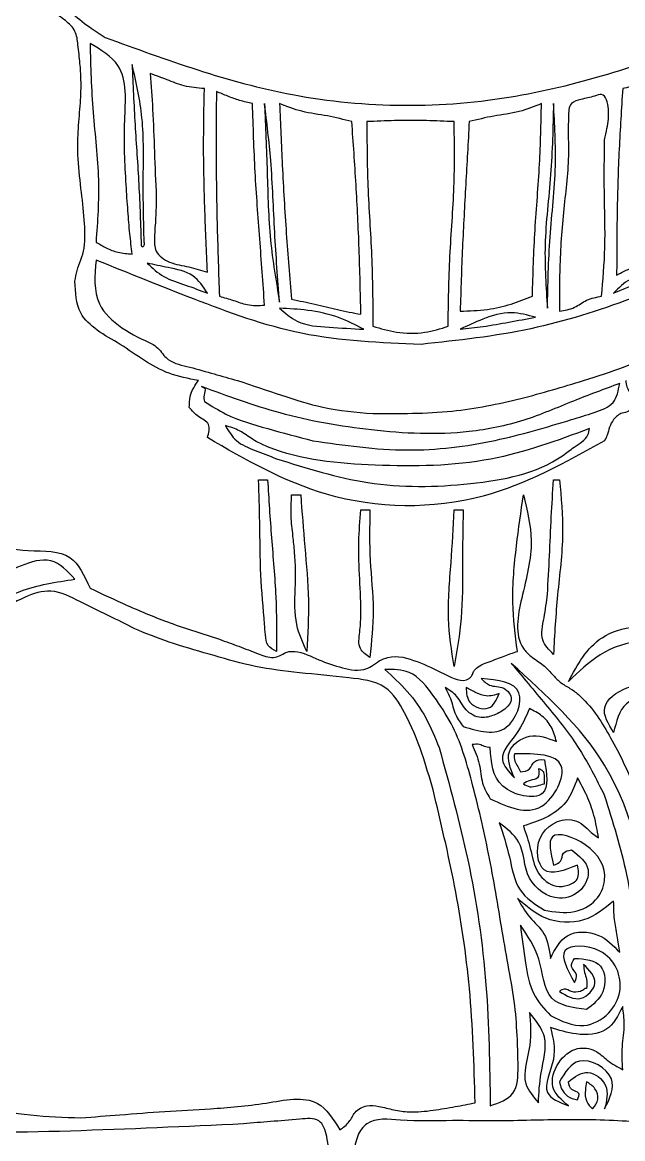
# Model space of a CAD drawing. Extents: x 2 to 213, y 30 to 257.
# Drawn here: x 78.1 to 124.4, y 81.1 to 167.2 of the extents above; entities that cross this region are included whole.
import ezdxf

# ---------------------------------------------------------------- set-up
doc = ezdxf.new("R2010")
doc.units = 0
doc.layers.add('logo_fulldesign_outline', color=7, linetype='CONTINUOUS')

msp = doc.modelspace()

# ---------------------------------------------------------------- linework, layer by layer
at = {"layer": 'logo_fulldesign_outline', "color": 7}
for p, q in [((96.336062, 131.907527), (97.033151, 131.907527)), ((119.099718, 131.907527), (119.564326, 131.907527)), ((98.891302, 130.746183), (99.588038, 130.746183)), ((104.233768, 129.584838), (104.930504, 129.584838)), ((111.434386, 129.584838), (112.131475, 129.584838))]:
    msp.add_line(p, q, dxfattribs=at)
for points, knots in [([(82.166989, 147.238332), (82.20671, 147.517336), (82.287826, 148.08711), (82.663536, 148.895419), (82.994654, 150.1942), (82.905586, 152.066998), (82.623596, 154.449791), (82.352465, 156.800174), (82.408909, 159.010212), (82.595339, 160.938923), (82.663623, 162.613658), (82.55784, 164.116173), (82.413696, 165.342862), (82.277552, 166.58621), (81.404831, 167.4188), (80.491947, 167.99718), (79.076176, 169.622826), (80.622401, 173.164789), (83.152694, 176.42028), (85.959604, 177.269137), (87.276975, 177.667532)], [0, 0, 0, 0, 0.840724, 1.7169, 2.654556, 4.835136, 7.268533, 9.878923, 11.913765, 13.886838, 15.692535, 16.937355, 18.387724, 19.445909, 20.54967, 21.817255, 22.747648, 26.723673, 31.251517, 35.256017, 35.256017, 35.256017, 35.256017]), ([(87.276975, 177.667532), (87.165243, 177.239734), (86.942626, 176.387383), (85.618232, 176.0618), (84.083658, 175.504391), (82.545202, 173.803296), (81.226154, 171.731212), (80.571698, 169.297021), (81.9575, 167.873456), (83.148335, 166.924777), (84.081789, 166.318365), (84.489678, 166.053382)], [0, 0, 0, 0, 1.228663, 2.448006, 3.713498, 6.189713, 8.97533, 11.395525, 12.713188, 14.58678, 16.04087, 16.04087, 16.04087, 16.04087]), ([(86.580239, 149.328893), (86.518606, 149.84666), (86.386658, 150.955122), (86.243223, 152.734671), (86.043237, 155.666636), (85.886074, 159.248798), (86.317007, 163.821985), (84.166775, 165.093119), (83.328334, 165.588774)], [0, 0, 0, 0, 1.563686, 3.347615, 5.363506, 10.324059, 14.613669, 17.355406, 17.355406, 17.355406, 17.355406]), ([(83.328334, 165.588774), (83.375253, 163.808425), (83.467943, 160.291247), (84.145943, 155.196831), (83.907358, 151.858866), (83.792942, 150.25811)], [0, 0, 0, 0, 5.342199, 10.553812, 15.356069, 15.356069, 15.356069, 15.356069]), ([(84.489678, 166.053382), (89.243174, 164.31425), (99.411656, 160.593969), (115.86789, 160.520199), (126.246376, 164.113368), (131.178406, 165.820901)], [0, 0, 0, 0, 15.123438, 32.351438, 47.952225, 47.952225, 47.952225, 47.952225]), ([(87.509456, 150.25811), (87.468733, 151.85777), (87.387485, 155.049323), (87.549811, 159.666727), (86.888858, 162.595114), (86.580239, 163.962468)], [0, 0, 0, 0, 4.805041, 9.586754, 13.775196, 13.775196, 13.775196, 13.775196]), ([(86.580239, 163.962468), (86.645105, 162.409855), (86.773936, 159.326227), (87.127934, 154.687061), (87.226941, 151.590511), (87.276975, 150.025629)], [0, 0, 0, 0, 4.661644, 9.258442, 13.954921, 13.954921, 13.954921, 13.954921]), ([(92.154834, 162.104388), (91.624376, 162.144961), (90.627022, 162.221246), (89.276274, 162.792493), (88.407077, 163.10837), (87.974064, 163.265732)], [0, 0, 0, 0, 1.584152, 2.978482, 4.362677, 4.362677, 4.362677, 4.362677]), ([(87.974064, 163.265732), (88.042602, 162.346231), (88.192388, 160.336727), (88.299735, 157.159482), (88.391402, 154.904819), (88.438672, 153.742143)], [0, 0, 0, 0, 2.765885, 6.04465, 9.535659, 9.535659, 9.535659, 9.535659]), ([(127.69402, 163.265732), (127.399027, 163.059915), (126.778249, 162.626797), (125.62968, 162.359446), (124.844148, 162.190684), (124.442467, 162.104388)], [0, 0, 0, 0, 1.06967, 2.250996, 3.487191, 3.487191, 3.487191, 3.487191]), ([(92.387314, 147.935068), (92.318614, 149.518045), (92.178606, 152.744078), (92.062915, 157.468779), (92.125178, 160.608829), (92.154834, 162.104388)], [0, 0, 0, 0, 4.753512, 9.687439, 14.174525, 14.174525, 14.174525, 14.174525]), ([(124.442467, 162.104388), (124.343775, 160.543531), (124.144038, 157.384594), (123.992956, 152.581983), (123.982696, 149.341843), (123.977506, 147.70294)], [0, 0, 0, 0, 4.691725, 9.495341, 14.411951, 14.411951, 14.411951, 14.411951]), ([(93.08405, 161.87226), (93.072392, 160.210778), (93.047864, 156.715118), (93.123292, 151.448844), (93.252881, 147.846396), (93.316531, 146.076988)], [0, 0, 0, 0, 4.984495, 10.487082, 15.798655, 15.798655, 15.798655, 15.798655]), ([(95.871347, 160.943043), (95.537815, 161.016796), (94.888188, 161.160445), (93.967419, 161.505481), (93.376479, 161.750842), (93.08405, 161.87226)], [0, 0, 0, 0, 1.023476, 1.993442, 2.943644, 2.943644, 2.943644, 2.943644]), ([(123.048642, 158.155393), (123.109577, 158.450035), (123.272766, 159.23911), (123.460832, 160.294654), (123.108148, 161.84115), (122.071209, 161.432074), (121.348311, 161.315524), (120.274849, 161.012279), (120.252443, 159.72344), (120.228927, 158.620157), (120.313405, 156.325741), (119.879332, 153.025071), (119.554132, 148.842019), (119.561434, 146.105365), (119.564609, 144.915643)], [0, 0, 0, 0, 0.888377, 2.379149, 3.624454, 4.173412, 5.270042, 6.059378, 7.117239, 8.572321, 9.57119, 13.930669, 18.570519, 22.138957, 22.138957, 22.138957, 22.138957]), ([(96.800564, 145.380251), (96.678959, 147.089319), (96.435378, 150.512681), (96.034379, 155.695569), (95.926174, 159.178357), (95.871347, 160.943043)], [0, 0, 0, 0, 5.140339, 10.296396, 15.592255, 15.592255, 15.592255, 15.592255]), ([(97.962261, 145.612379), (97.822697, 147.406354), (97.539299, 151.049193), (97.376608, 156.176824), (96.977284, 159.480851), (96.800564, 160.943043)], [0, 0, 0, 0, 5.398122, 10.961411, 15.377981, 15.377981, 15.377981, 15.377981]), ([(96.800564, 160.943043), (96.873295, 159.178242), (97.017954, 155.668112), (97.126633, 150.528421), (97.691062, 147.20786), (97.962261, 145.612379)], [0, 0, 0, 0, 5.300854, 10.543217, 15.391741, 15.391741, 15.391741, 15.391741]), ([(103.536856, 159.549218), (102.91175, 159.7093), (101.642258, 160.034401), (99.722865, 160.253696), (98.531666, 160.720098), (97.962261, 160.943043)], [0, 0, 0, 0, 1.935367, 3.930425, 5.757385, 5.757385, 5.757385, 5.757385]), ([(97.962261, 160.943043), (98.026876, 159.356233), (98.163074, 156.011505), (98.450721, 150.976117), (98.746146, 147.533807), (98.891125, 145.844507)], [0, 0, 0, 0, 4.764389, 10.042531, 15.128849, 15.128849, 15.128849, 15.128849]), ([(118.170431, 160.943043), (117.607765, 160.711923), (116.425119, 160.22614), (114.500418, 160.024541), (113.224749, 159.706116), (112.596189, 159.549218)], [0, 0, 0, 0, 1.815803, 3.816564, 5.759977, 5.759977, 5.759977, 5.759977]), ([(117.474047, 146.076988), (117.525064, 147.784524), (117.626787, 151.189217), (118.07635, 156.13335), (118.139995, 159.387077), (118.170431, 160.943043)], [0, 0, 0, 0, 5.123957, 10.216768, 14.884233, 14.884233, 14.884233, 14.884233]), ([(119.099647, 160.943043), (119.060334, 159.115349), (118.981699, 155.459594), (118.289259, 150.210708), (118.524818, 146.765148), (118.635392, 145.147771)], [0, 0, 0, 0, 5.483247, 10.967593, 15.819541, 15.819541, 15.819541, 15.819541]), ([(118.635392, 145.147771), (118.673221, 146.979155), (118.748948, 150.645244), (119.396211, 155.895312), (119.194021, 159.336745), (119.099647, 160.943043)], [0, 0, 0, 0, 5.494243, 10.998445, 15.816289, 15.816289, 15.816289, 15.816289]), ([(104.233945, 144.683163), (104.197239, 146.368084), (104.124568, 149.703898), (103.8782, 154.659904), (103.650028, 157.928172), (103.536856, 159.549218)], [0, 0, 0, 0, 5.055771, 10.009432, 14.884376, 14.884376, 14.884376, 14.884376]), ([(111.434492, 159.549218), (110.720231, 159.58162), (109.190183, 159.651029), (106.942509, 159.651029), (105.412461, 159.58162), (104.6982, 159.549218)], [0, 0, 0, 0, 2.144853, 4.594581, 6.739434, 6.739434, 6.739434, 6.739434]), ([(104.6982, 159.549218), (104.705417, 157.893833), (104.720457, 154.444122), (105.125837, 149.187806), (105.150427, 145.57374), (105.162809, 143.753946)], [0, 0, 0, 0, 4.964792, 10.346293, 15.804342, 15.804342, 15.804342, 15.804342]), ([(110.969884, 143.753946), (110.994833, 145.560603), (111.044454, 149.153731), (111.501361, 154.408378), (111.456303, 157.872371), (111.434492, 159.549218)], [0, 0, 0, 0, 5.419275, 10.777999, 15.805994, 15.805994, 15.805994, 15.805994]), ([(112.596189, 159.549218), (112.508021, 157.934538), (112.331475, 154.701334), (112.054145, 149.825374), (111.95104, 146.560401), (111.8991, 144.915643)], [0, 0, 0, 0, 4.851308, 9.714169, 14.650695, 14.650695, 14.650695, 14.650695]), ([(122.816161, 146.076988), (122.923625, 147.321076), (123.155501, 150.005478), (122.993116, 154.037474), (123.030615, 156.818473), (123.048642, 158.155393)], [0, 0, 0, 0, 3.742608, 8.075524, 12.086916, 12.086916, 12.086916, 12.086916]), ([(88.438672, 153.742143), (88.430626, 153.198828), (88.415073, 152.14877), (88.286944, 150.785582), (88.29374, 149.395626), (89.523852, 148.560864), (90.948577, 148.382501), (91.915233, 148.081881), (92.387314, 147.935068)], [0, 0, 0, 0, 1.622348, 3.135488, 4.19341, 5.526554, 7.073127, 8.549362, 8.549362, 8.549362, 8.549362]), ([(83.792942, 150.25811), (84.050573, 150.099212), (84.582429, 149.771182), (85.522296, 149.41707), (86.212378, 149.359553), (86.580239, 149.328893)], [0, 0, 0, 0, 0.907505, 1.873462, 2.976241, 2.976241, 2.976241, 2.976241]), ([(87.276975, 150.025629), (87.296579, 149.959456), (87.333625, 149.83441), (87.559987, 149.997225), (87.529836, 150.15289), (87.509456, 150.25811)], [0, 0, 0, 0, 0.161885, 0.305913, 0.606327, 0.606327, 0.606327, 0.606327]), ([(123.977506, 147.70294), (124.363359, 147.917667), (125.192427, 148.379043), (126.682103, 148.476467), (127.366321, 149.209799), (127.69402, 149.561021)], [0, 0, 0, 0, 1.318424, 2.83285, 4.224854, 4.224854, 4.224854, 4.224854]), ([(83.792942, 148.864285), (83.689374, 147.669037), (83.508336, 145.579723), (85.802677, 143.46936), (87.384474, 142.739582), (88.206192, 142.360474)], [0, 0, 0, 0, 3.384326, 5.915863, 8.652701, 8.652701, 8.652701, 8.652701]), ([(108.879322, 142.360474), (105.775986, 142.482975), (99.735154, 142.721432), (91.490345, 145.75668), (86.289757, 147.856268), (83.792942, 148.864285)], [0, 0, 0, 0, 9.257155, 18.019613, 26.111357, 26.111357, 26.111357, 26.111357]), ([(87.741584, 148.631804), (88.149213, 148.250253), (88.998657, 147.455153), (90.713903, 146.959459), (91.827793, 146.526564), (92.387314, 146.309115)], [0, 0, 0, 0, 1.651876, 3.442287, 5.249334, 5.249334, 5.249334, 5.249334]), ([(92.387314, 146.309115), (92.056346, 146.8177), (91.34371, 147.912777), (89.447257, 148.251069), (88.270186, 148.513811), (87.741584, 148.631804)], [0, 0, 0, 0, 1.749218, 3.766385, 5.410693, 5.410693, 5.410693, 5.410693]), ([(132.33975, 148.864285), (129.941666, 147.83793), (125.06803, 145.752067), (117.254163, 143.260839), (111.724492, 142.666353), (108.879322, 142.360474)], [0, 0, 0, 0, 7.827801, 15.908466, 24.472763, 24.472763, 24.472763, 24.472763]), ([(121.422689, 139.572824), (122.498283, 139.914352), (124.421582, 140.525048), (127.148185, 141.690357), (129.413265, 142.938975), (131.454877, 144.256387), (132.572208, 146.426058), (132.423225, 147.988729), (132.33975, 148.864285)], [0, 0, 0, 0, 3.384986, 6.052788, 8.868287, 11.176075, 13.209134, 15.799759, 15.799759, 15.799759, 15.799759]), ([(123.745378, 146.309115), (124.318805, 146.557989), (125.482761, 147.063159), (127.279154, 147.502626), (127.900874, 148.464827), (128.158981, 148.864285)], [0, 0, 0, 0, 1.893451, 3.843371, 5.227501, 5.227501, 5.227501, 5.227501]), ([(128.158981, 148.864285), (127.696969, 148.533367), (126.739041, 147.847248), (124.965211, 147.556556), (124.138818, 146.71146), (123.745378, 146.309115)], [0, 0, 0, 0, 1.690408, 3.504868, 5.153729, 5.153729, 5.153729, 5.153729]), ([(91.690578, 139.572824), (90.924126, 139.717049), (89.452125, 139.994039), (87.47165, 141.095302), (85.723157, 142.379427), (83.914623, 143.328754), (82.255257, 144.864323), (82.199298, 146.369375), (82.166989, 147.238332)], [0, 0, 0, 0, 2.324223, 4.463761, 6.722828, 8.816398, 10.6398, 13.130719, 13.130719, 13.130719, 13.130719]), ([(93.316531, 146.076988), (93.675675, 145.977033), (94.39204, 145.777659), (95.515762, 145.328621), (96.346176, 145.361992), (96.800564, 145.380251)], [0, 0, 0, 0, 1.120346, 2.234691, 3.581262, 3.581262, 3.581262, 3.581262]), ([(98.891125, 145.844507), (99.48701, 145.721924), (100.669832, 145.4786), (102.433554, 145.013944), (103.6285, 144.794399), (104.233945, 144.683163)], [0, 0, 0, 0, 1.824854, 3.622306, 5.468373, 5.468373, 5.468373, 5.468373]), ([(111.8991, 144.915643), (112.601131, 144.941323), (113.930199, 144.98994), (115.805457, 145.41781), (116.931214, 145.862541), (117.474047, 146.076987)], [0, 0, 0, 0, 2.10388, 3.983018, 5.732917, 5.732917, 5.732917, 5.732917]), ([(119.564609, 144.915643), (119.96624, 144.984572), (120.727372, 145.115198), (121.660479, 145.866178), (122.417567, 146.00428), (122.816161, 146.076988)], [0, 0, 0, 0, 1.203277, 2.280329, 3.477856, 3.477856, 3.477856, 3.477856]), ([(97.962261, 145.147771), (98.389403, 144.771004), (99.458625, 143.827879), (101.863774, 143.674383), (103.578749, 143.573839), (104.466072, 143.521818)], [0, 0, 0, 0, 1.672283, 4.186065, 6.881091, 6.881091, 6.881091, 6.881091]), ([(104.466072, 143.521818), (103.828173, 143.850728), (102.462918, 144.554672), (100.228724, 145.034946), (98.688218, 145.111632), (97.962261, 145.147771)], [0, 0, 0, 0, 2.146117, 4.593196, 6.774121, 6.774121, 6.774121, 6.774121]), ([(117.706175, 144.451035), (117.09433, 144.617374), (115.738411, 144.986002), (113.72284, 144.395001), (112.470528, 143.79541), (111.8991, 143.521818)], [0, 0, 0, 0, 1.871869, 4.148278, 6.05874, 6.05874, 6.05874, 6.05874]), ([(111.8991, 143.521818), (112.489493, 143.588456), (113.750324, 143.730767), (115.680859, 144.079485), (117.025211, 144.32611), (117.706175, 144.451035)], [0, 0, 0, 0, 1.78196, 3.805521, 5.882693, 5.882693, 5.882693, 5.882693]), ([(105.162809, 143.753946), (105.761333, 143.579378), (107.062639, 143.199835), (109.078935, 143.178833), (110.375107, 143.57305), (110.969884, 143.753946)], [0, 0, 0, 0, 1.867013, 4.059237, 5.918225, 5.918225, 5.918225, 5.918225]), ([(88.206192, 142.360474), (88.365075, 142.23901), (88.684327, 141.994948), (88.986142, 141.529446), (89.683146, 140.883242), (91.11115, 140.610864), (92.871164, 140.07346), (94.105042, 139.737528), (94.710003, 139.572824)], [0, 0, 0, 0, 0.595336, 1.196241, 1.647854, 3.408934, 5.359617, 7.235994, 7.235994, 7.235994, 7.235994]), ([(90.993489, 137.482263), (90.994736, 137.773515), (90.997012, 138.30525), (91.304641, 139.006013), (91.564476, 139.387622), (91.690578, 139.572824)], [0, 0, 0, 0, 0.864274, 1.577893, 2.250794, 2.250794, 2.250794, 2.250794]), ([(124.210339, 139.340696), (123.018655, 138.899026), (120.540268, 137.980469), (116.793927, 136.35067), (111.536333, 135.273309), (105.152734, 135.595225), (98.187272, 136.797767), (93.930723, 138.367874), (91.922706, 139.108568)], [0, 0, 0, 0, 3.813379, 7.930813, 12.229264, 19.774845, 26.950722, 33.359026, 33.359026, 33.359026, 33.359026]), ([(91.922706, 139.108568), (92.034822, 139.066264), (92.330744, 138.954604), (92.062525, 138.428298), (92.124418, 138.105736), (92.154834, 137.947224)], [0, 0, 0, 0, 0.312717, 0.825397, 1.320773, 1.320773, 1.320773, 1.320773]), ([(94.710003, 139.572824), (95.845303, 139.193934), (98.026422, 138.466018), (101.46164, 137.336578), (103.864096, 137.129791), (105.162809, 137.018007)], [0, 0, 0, 0, 3.593932, 6.904607, 10.800087, 10.800087, 10.800087, 10.800087]), ([(105.162809, 137.018007), (107.205784, 137.013808), (111.052349, 137.005902), (116.492593, 138.071943), (119.818251, 139.084381), (121.422689, 139.572824)], [0, 0, 0, 0, 6.11498, 11.513433, 16.545609, 16.545609, 16.545609, 16.545609]), ([(120.493472, 136.553399), (121.065699, 136.727002), (122.15335, 137.056975), (123.904829, 137.677014), (124.110917, 138.799285), (124.210339, 139.340696)], [0, 0, 0, 0, 1.835757, 3.489283, 5.030507, 5.030507, 5.030507, 5.030507]), ([(124.674595, 139.572824), (124.690457, 139.401358), (124.725756, 139.0198), (125.145684, 138.487977), (125.205942, 137.805682), (124.969322, 137.11919), (124.26946, 137.080056), (123.73827, 136.624082), (123.407745, 135.98612), (123.292534, 135.399409), (123.121718, 135.068611), (123.048642, 134.927093)], [0, 0, 0, 0, 0.507837, 1.130074, 1.942211, 2.521638, 3.014353, 3.844958, 4.508302, 5.144808, 5.620699, 5.620699, 5.620699, 5.620699]), ([(92.154834, 137.947224), (92.699462, 137.607545), (94.213601, 136.663193), (97.101629, 135.821562), (99.35918, 135.230334), (100.517078, 134.927093)], [0, 0, 0, 0, 1.91956, 5.336637, 8.934701, 8.934701, 8.934701, 8.934701]), ([(92.387314, 135.159574), (92.49698, 135.536839), (92.711507, 136.274836), (91.625924, 136.747844), (91.205055, 137.23658), (90.993489, 137.482263)], [0, 0, 0, 0, 1.025041, 2.005158, 2.995874, 2.995874, 2.995874, 2.995874]), ([(100.517078, 134.927093), (102.944128, 134.574682), (107.629135, 133.894412), (114.410017, 134.724754), (118.540346, 135.966302), (120.493473, 136.553399)], [0, 0, 0, 0, 7.32968, 14.148705, 20.265921, 20.265921, 20.265921, 20.265921]), ([(121.887297, 135.85631), (119.37315, 134.934565), (114.039282, 132.979044), (105.526778, 132.887954), (99.198747, 133.439512), (95.880807, 134.97403), (94.921388, 135.751342), (94.158417, 135.977138), (93.781139, 136.08879)], [0, 0, 0, 0, 7.972167, 16.913286, 25.340456, 26.627413, 27.822256, 28.991026, 28.991026, 28.991026, 28.991026]), ([(93.781139, 136.08879), (94.027479, 135.665543), (94.554901, 134.759355), (96.133022, 134.160319), (97.181876, 133.748663), (97.729781, 133.533621)], [0, 0, 0, 0, 1.428699, 3.058897, 4.841901, 4.841901, 4.841901, 4.841901]), ([(97.729781, 133.533621), (100.064477, 132.797795), (104.938452, 131.261665), (112.463507, 131.362821), (118.199623, 132.44366), (120.739512, 134.496509), (121.723958, 135.041533), (121.853256, 135.686501), (121.887297, 135.85631)], [0, 0, 0, 0, 7.282231, 15.202588, 22.621912, 23.732118, 25.151881, 25.659265, 25.659265, 25.659265, 25.659265]), ([(123.048642, 134.927093), (120.02338, 133.235588), (113.444494, 129.557157), (101.833623, 129.712928), (95.348951, 133.451924), (92.387314, 135.159574)], [0, 0, 0, 0, 10.301592, 22.402354, 32.574853, 32.574853, 32.574853, 32.574853]), ([(97.729887, 118.667424), (97.476836, 118.794271), (96.958969, 119.053863), (96.863692, 119.948387), (96.727191, 121.727602), (96.450147, 124.657005), (96.45526, 128.368524), (96.372754, 130.818117), (96.336062, 131.907527)], [0, 0, 0, 0, 0.796981, 1.631019, 2.457314, 6.270148, 10.3509, 13.619288, 13.619288, 13.619288, 13.619288]), ([(97.033151, 131.907527), (97.12631, 130.413532), (97.314255, 127.399466), (97.725828, 122.994316), (97.728572, 120.068897), (97.729887, 118.667424)], [0, 0, 0, 0, 4.491031, 9.060448, 13.262637, 13.262637, 13.262637, 13.262637]), ([(118.635462, 123.080674), (118.691114, 124.070731), (118.802746, 126.056721), (118.922636, 129.000797), (119.041506, 130.951998), (119.099718, 131.907527)], [0, 0, 0, 0, 2.974828, 5.967309, 8.839142, 8.839142, 8.839142, 8.839142]), ([(119.564326, 131.907527), (119.69325, 130.52976), (119.970269, 127.56935), (119.361839, 123.08619), (119.186217, 119.970073), (119.099718, 118.435296)], [0, 0, 0, 0, 4.138372, 8.892123, 13.5059, 13.5059, 13.5059, 13.5059]), ([(100.052646, 118.667424), (99.747679, 119.345798), (99.061488, 120.87217), (99.188002, 123.528922), (99.202852, 125.80187), (98.978833, 127.672489), (98.815395, 129.141851), (98.865618, 130.203344), (98.891302, 130.746183)], [0, 0, 0, 0, 2.203489, 4.957949, 7.804684, 9.048816, 10.603828, 12.231348, 12.231348, 12.231348, 12.231348]), ([(99.588038, 130.746183), (99.689477, 129.412939), (99.89588, 126.700123), (100.2897, 122.675973), (100.130255, 119.979772), (100.052646, 118.667424)], [0, 0, 0, 0, 4.012896, 8.16524, 12.103025, 12.103025, 12.103025, 12.103025]), ([(116.312244, 118.667354), (116.156258, 119.925091), (115.820161, 122.635096), (116.198775, 126.686184), (116.590599, 129.438022), (116.776853, 130.746112)], [0, 0, 0, 0, 3.792211, 8.170947, 12.138245, 12.138245, 12.138245, 12.138245]), ([(116.776853, 130.746112), (117.066729, 129.564871), (117.724425, 126.884774), (116.66766, 123.135628), (115.99719, 119.614049), (117.41836, 118.186165), (118.327239, 117.661337), (119.027814, 116.880261), (119.692462, 116.177133), (120.49508, 115.778259), (121.991467, 114.550465), (123.615462, 111.940042), (125.423755, 108.275253), (126.164353, 105.598186), (126.532922, 104.265906)], [0, 0, 0, 0, 3.567315, 8.093815, 11.95933, 12.806366, 13.956495, 15.094672, 15.932622, 16.835262, 17.752112, 21.706924, 25.88034, 30.014944, 30.014944, 30.014944, 30.014944]), ([(75.198464, 129.35264), (75.42182, 129.164106), (75.828205, 128.821079), (75.711358, 128.089635), (76.046035, 126.702549), (78.791788, 126.328287), (81.969787, 126.514887), (82.897488, 124.486849), (83.328228, 123.545212)], [0, 0, 0, 0, 0.810274, 1.474257, 2.066327, 4.92021, 8.183641, 11.012216, 11.012216, 11.012216, 11.012216]), ([(104.930504, 118.202816), (104.63438, 118.403511), (103.961768, 118.859368), (104.170307, 120.19568), (104.282792, 121.921163), (104.126631, 124.27645), (104.018318, 126.980518), (104.165872, 128.764119), (104.233768, 129.584838)], [0, 0, 0, 0, 0.997968, 2.26677, 3.576129, 6.352845, 9.246827, 11.713533, 11.713533, 11.713533, 11.713533]), ([(104.930504, 129.584838), (104.908636, 128.281741), (104.865412, 125.706088), (105.319028, 121.915069), (105.058356, 119.424411), (104.930504, 118.202816)], [0, 0, 0, 0, 3.907703, 7.723818, 11.397194, 11.397194, 11.397194, 11.397194]), ([(111.434386, 117.50608), (111.241381, 118.739403), (110.82525, 121.398534), (111.223748, 125.442214), (111.365532, 128.230687), (111.434386, 129.584838)], [0, 0, 0, 0, 3.730625, 8.043485, 12.115279, 12.115279, 12.115279, 12.115279]), ([(112.131475, 129.584838), (112.105475, 128.184668), (112.053753, 125.399389), (112.109018, 121.346773), (111.651537, 118.742326), (111.434386, 117.50608)], [0, 0, 0, 0, 4.203633, 8.362045, 12.119404, 12.119404, 12.119404, 12.119404]), ([(82.166883, 124.242301), (81.587323, 124.858255), (80.433425, 126.084613), (77.914707, 125.318737), (76.571081, 124.602558), (75.8952, 124.242301)], [0, 0, 0, 0, 2.342107, 4.663106, 7.012386, 7.012386, 7.012386, 7.012386]), ([(70.320253, 117.970617), (71.417861, 118.942249), (73.73722, 120.995406), (77.643401, 123.539522), (80.721401, 124.017727), (82.166883, 124.242301)], [0, 0, 0, 0, 4.409399, 9.317517, 13.663317, 13.663317, 13.663317, 13.663317]), ([(87.044742, 120.293306), (86.374984, 120.626751), (84.889711, 121.366208), (82.701075, 122.401968), (80.462515, 123.612685), (78.041338, 122.835163), (76.121129, 121.648069), (74.828303, 120.702289), (74.269247, 120.293306)], [0, 0, 0, 0, 2.237605, 4.962175, 7.391856, 9.434441, 12.156331, 14.230126, 14.230126, 14.230126, 14.230126]), ([(83.328228, 123.545212), (84.281787, 123.096464), (86.3124, 122.14085), (89.623447, 120.753602), (92.552002, 119.882803), (94.819772, 119.061115), (96.171999, 118.535867), (97.263101, 118.111832), (98.016075, 118.299417), (98.412076, 118.612598), (99.402775, 118.763115), (100.764116, 118.069344), (102.527949, 117.443759), (104.074466, 117.070361), (105.099446, 117.506493), (105.636705, 117.950158), (106.804082, 118.455722), (108.683876, 117.902802), (110.434115, 117.051025), (112.159467, 116.158258), (112.806447, 116.756804), (112.880246, 117.03636), (113.237041, 117.544447), (114.162851, 117.860194), (115.240688, 118.294467), (115.974643, 118.549873), (116.312244, 118.667354)], [0, 0, 0, 0, 3.162151, 6.733831, 10.751609, 12.331714, 13.944943, 15.165938, 15.692594, 16.19106, 16.648839, 18.601367, 20.525727, 22.425986, 23.062597, 23.790486, 24.512797, 26.789702, 29.088524, 31.045982, 31.286827, 31.612782, 31.892529, 33.115414, 34.370312, 35.439195, 35.439195, 35.439195, 35.439195]), ([(119.099718, 118.435296), (118.757809, 118.784716), (117.992442, 119.566895), (118.419505, 121.331968), (118.561737, 122.483686), (118.635462, 123.080674)], [0, 0, 0, 0, 1.382153, 3.093963, 4.936179, 4.936179, 4.936179, 4.936179]), ([(120.261415, 116.344735), (120.958863, 117.642423), (122.498071, 120.506311), (128.432124, 121.042582), (130.138653, 118.011477), (130.946349, 116.576863)], [0, 0, 0, 0, 4.259304, 9.399929, 14.019313, 14.019313, 14.019313, 14.019313]), ([(109.808786, 107.98242), (109.532446, 108.931199), (108.938982, 110.968784), (107.849493, 113.645143), (106.208969, 116.309697), (102.918821, 116.668549), (99.643857, 116.994872), (96.121091, 117.405746), (92.923875, 118.341577), (89.872331, 119.181615), (87.950952, 119.937022), (87.044742, 120.293306)], [0, 0, 0, 0, 2.952893, 6.341599, 8.820204, 11.715048, 15.537854, 18.960784, 22.258155, 25.528247, 28.447363, 28.447363, 28.447363, 28.447363]), ([(130.946349, 116.576863), (130.569161, 116.631606), (129.893444, 116.729676), (129.779715, 117.728965), (128.9358, 119.228182), (125.895771, 119.764177), (122.662053, 118.663085), (121.035245, 117.09204), (120.261415, 116.344735)], [0, 0, 0, 0, 1.005444, 1.801212, 2.671519, 6.102427, 9.613731, 12.79922, 12.79922, 12.79922, 12.79922]), ([(116.312244, 88.703115), (116.265521, 89.577058), (116.16837, 91.394222), (115.650389, 94.16785), (114.972248, 98.072216), (114.181844, 102.947081), (112.922295, 108.283767), (111.697024, 112.518183), (109.880737, 115.206339), (108.329377, 117.263278), (106.743916, 117.270792), (106.091919, 117.273881)], [0, 0, 0, 0, 2.622807, 5.453526, 8.450306, 14.52024, 20.232994, 24.993927, 27.462664, 30.143691, 32.016303, 32.016303, 32.016303, 32.016303]), ([(106.091919, 117.273881), (106.683365, 116.728967), (107.887331, 115.619724), (109.33535, 113.57526), (109.95921, 112.018036), (110.273042, 111.234679)], [0, 0, 0, 0, 2.40928, 4.904404, 7.43013, 7.43013, 7.43013, 7.43013]), ([(125.835833, 83.360648), (126.296187, 87.808778), (127.218856, 96.723996), (124.617935, 109.787775), (118.528029, 115.308556), (115.847989, 117.738137)], [0, 0, 0, 0, 13.475778, 27.008989, 37.645641, 37.645641, 37.645641, 37.645641]), ([(115.847989, 117.738137), (116.728455, 116.685341), (118.480788, 114.590034), (121.147243, 111.34295), (122.401689, 108.819411), (123.048536, 107.518165)], [0, 0, 0, 0, 4.121152, 8.20205, 12.546556, 12.546556, 12.546556, 12.546556]), ([(113.5253, 116.576792), (113.726705, 116.370429), (114.200303, 115.885171), (115.285381, 116.045116), (116.08293, 115.015702), (115.380521, 114.163874), (114.562004, 113.731731), (113.417921, 113.406383), (112.242177, 114.062217), (111.751819, 115.244603), (111.061314, 115.677256), (110.73765, 115.880056)], [0, 0, 0, 0, 0.824635, 1.939102, 2.985991, 3.751086, 4.831237, 5.838399, 7.153373, 8.422328, 9.541931, 9.541931, 9.541931, 9.541931]), ([(112.131475, 112.860279), (113.352042, 112.497797), (115.610549, 111.827071), (117.296401, 116.174022), (114.822019, 116.438297), (113.5253, 116.576792)], [0, 0, 0, 0, 3.329361, 6.160569, 9.277994, 9.277994, 9.277994, 9.277994]), ([(110.73765, 115.880056), (110.886529, 115.600075), (111.241434, 114.932638), (111.439031, 113.806901), (111.915898, 113.154988), (112.131475, 112.860279)], [0, 0, 0, 0, 0.948527, 2.261154, 3.34413, 3.34413, 3.34413, 3.34413]), ([(114.918772, 115.415448), (114.581386, 115.305169), (113.978338, 115.108055), (113.104753, 115.465804), (112.617486, 115.738153), (112.363603, 115.880056)], [0, 0, 0, 0, 1.026641, 1.835031, 2.71443, 2.71443, 2.71443, 2.71443]), ([(112.363603, 115.880056), (112.38535, 115.461224), (112.434689, 114.511007), (114.275188, 113.934549), (114.709678, 114.934319), (114.918772, 115.415448)], [0, 0, 0, 0, 1.18203, 2.681708, 4.072916, 4.072916, 4.072916, 4.072916]), ([(123.745272, 112.396023), (123.336973, 113.066363), (122.474951, 114.481616), (125.011686, 116.26746), (126.727131, 116.16839), (127.694267, 116.112537)], [0, 0, 0, 0, 2.05242, 4.333166, 7.280864, 7.280864, 7.280864, 7.280864]), ([(129.320219, 114.021976), (128.63865, 114.49767), (127.280342, 115.445687), (124.355546, 114.971137), (123.948521, 113.253654), (123.745272, 112.396023)], [0, 0, 0, 0, 2.458749, 4.900071, 7.335084, 7.335084, 7.335084, 7.335084]), ([(117.241461, 114.254104), (116.967885, 113.612323), (116.408302, 112.299602), (114.61529, 110.479309), (115.641602, 109.38094), (116.080117, 108.911637)], [0, 0, 0, 0, 2.169357, 4.437279, 6.129221, 6.129221, 6.129221, 6.129221]), ([(119.332375, 111.698934), (119.224763, 112.091834), (119.019511, 112.841227), (118.247914, 113.747466), (117.58011, 114.083631), (117.241461, 114.254104)], [0, 0, 0, 0, 1.211045, 2.309874, 3.440395, 3.440395, 3.440395, 3.440395]), ([(116.080117, 108.911637), (115.780069, 109.611475), (115.191565, 110.984116), (117.329863, 112.508783), (118.646919, 111.976144), (119.332375, 111.698934)], [0, 0, 0, 0, 2.03798, 3.997232, 6.123547, 6.123547, 6.123547, 6.123547]), ([(110.273042, 111.234679), (111.066906, 108.363356), (112.728374, 102.354), (114.087222, 93.073177), (114.177542, 86.705014), (114.221683, 83.592776)], [0, 0, 0, 0, 8.93287, 18.695495, 28.027291, 28.027291, 28.027291, 28.027291]), ([(114.221683, 111.234679), (114.07038, 111.256672), (113.780061, 111.298872), (113.349886, 111.542807), (113.017544, 111.49439), (112.828211, 111.466806)], [0, 0, 0, 0, 0.456571, 0.876063, 1.431438, 1.431438, 1.431438, 1.431438]), ([(112.828211, 111.466806), (113.044614, 110.977286), (113.465313, 110.025633), (113.500515, 108.502089), (113.990962, 107.674845), (114.221683, 107.285684)], [0, 0, 0, 0, 1.594223, 3.099251, 4.436209, 4.436209, 4.436209, 4.436209]), ([(118.403158, 110.305462), (118.579753, 109.230698), (118.9665, 106.876935), (114.419702, 107.899574), (114.287883, 110.119723), (114.221683, 111.234679)], [0, 0, 0, 0, 2.600941, 5.696134, 8.818666, 8.818666, 8.818666, 8.818666]), ([(114.221683, 107.285684), (115.626154, 106.642929), (118.245046, 105.444393), (120.897323, 110.755588), (117.726376, 110.764889), (116.080117, 110.769717)], [0, 0, 0, 0, 4.008631, 7.474824, 11.217391, 11.217391, 11.217391, 11.217391]), ([(116.080117, 110.769717), (116.070001, 110.569898), (116.051917, 110.212682), (116.356448, 109.79471), (116.481699, 109.516327), (116.544725, 109.376245)], [0, 0, 0, 0, 0.579577, 1.036107, 1.498517, 1.498517, 1.498517, 1.498517]), ([(116.544725, 109.376245), (116.817635, 109.40008), (117.336212, 109.44537), (117.55258, 110.325967), (118.104491, 110.312662), (118.403158, 110.305462)], [0, 0, 0, 0, 0.745363, 1.416319, 2.207619, 2.207619, 2.207619, 2.207619]), ([(117.938197, 109.608373), (117.970581, 109.329005), (118.030794, 108.809564), (117.266805, 108.746485), (116.937639, 108.5453), (116.776853, 108.447029)], [0, 0, 0, 0, 0.704367, 1.30966, 1.887653, 1.887653, 1.887653, 1.887653]), ([(118.403158, 108.447029), (118.412311, 108.625247), (118.428789, 108.946099), (118.361288, 109.464981), (118.074787, 109.56208), (117.938197, 109.608373)], [0, 0, 0, 0, 0.549654, 0.989559, 1.390377, 1.390377, 1.390377, 1.390377]), ([(120.957975, 108.911637), (120.716962, 108.243004), (120.243571, 106.929691), (118.548694, 105.751969), (117.343836, 105.373312), (116.776853, 105.195123)], [0, 0, 0, 0, 2.08522, 4.095742, 5.882822, 5.882822, 5.882822, 5.882822]), ([(122.583928, 104.265906), (122.482201, 104.847484), (122.28662, 105.965631), (121.715032, 107.525088), (121.206097, 108.457202), (120.957975, 108.911637)], [0, 0, 0, 0, 1.768593, 3.400309, 4.952631, 4.952631, 4.952631, 4.952631]), ([(113.060339, 83.824904), (112.97126, 86.774101), (112.80161, 92.390837), (111.599793, 100.465908), (110.395172, 105.52147), (109.808786, 107.98242)], [0, 0, 0, 0, 8.845346, 16.845929, 24.43436, 24.43436, 24.43436, 24.43436]), ([(116.776853, 108.447029), (116.939086, 108.345449), (117.27041, 108.137996), (117.853528, 108.296995), (118.219277, 108.396834), (118.403158, 108.447029)], [0, 0, 0, 0, 0.549831, 1.12291, 1.702337, 1.702337, 1.702337, 1.702337]), ([(123.048536, 107.518165), (123.674731, 105.511205), (125.050049, 101.103297), (125.744856, 93.949071), (125.650885, 88.910241), (125.603706, 86.380426)], [0, 0, 0, 0, 6.294557, 13.824802, 21.41747, 21.41747, 21.41747, 21.41747]), ([(120.493719, 103.33669), (121.08316, 102.881714), (122.148477, 102.05942), (121.354906, 100.04263), (119.219612, 99.231626), (116.729334, 101.015743), (116.903607, 103.929459), (115.500344, 104.988636), (114.918772, 105.427604)], [0, 0, 0, 0, 1.990914, 3.59825, 5.399013, 8.168829, 11.108061, 13.188371, 13.188371, 13.188371, 13.188371]), ([(114.918772, 105.427604), (115.202439, 104.571217), (115.762995, 102.878904), (116.174442, 100.111423), (117.681969, 99.150845), (118.403158, 98.691312)], [0, 0, 0, 0, 2.737016, 5.408638, 7.85892, 7.85892, 7.85892, 7.85892]), ([(116.776853, 105.195123), (116.972483, 104.624552), (117.384356, 103.423289), (117.654237, 101.552129), (119.036777, 100.44255), (120.199223, 100.552815), (121.160275, 101.059473), (121.029909, 101.778563), (120.957975, 102.175345)], [0, 0, 0, 0, 1.812693, 3.816384, 5.537203, 6.406533, 7.282606, 8.36111, 8.36111, 8.36111, 8.36111]), ([(120.957975, 102.175345), (119.955681, 101.770816), (118.005453, 100.983698), (117.542721, 104.71644), (119.849985, 105.957033), (121.279908, 105.43057), (121.857018, 104.791138), (122.329737, 104.449573), (122.583928, 104.265906)], [0, 0, 0, 0, 2.597108, 5.053359, 7.865931, 8.6602, 9.468605, 10.408937, 10.408937, 10.408937, 10.408937]), ([(118.403158, 98.691312), (119.180115, 98.563543), (120.58683, 98.33221), (122.461059, 99.291083), (123.453268, 101.496568), (122.144842, 103.848451), (118.410292, 105.116773), (118.883885, 103.095679), (119.099542, 102.175345)], [0, 0, 0, 0, 2.312527, 4.18693, 5.860781, 8.967265, 11.579104, 13.762836, 13.762836, 13.762836, 13.762836]), ([(119.099542, 102.175345), (119.318396, 102.244467), (119.768078, 102.386491), (119.754723, 103.218367), (120.247794, 103.297314), (120.493719, 103.33669)], [0, 0, 0, 0, 0.626706, 1.2877, 1.945435, 1.945435, 1.945435, 1.945435]), ([(123.745272, 99.388048), (123.02022, 98.804284), (121.515868, 97.593081), (118.413957, 97.757234), (116.991357, 99.018454), (116.312244, 99.620529)], [0, 0, 0, 0, 2.728312, 5.66075, 8.339286, 8.339286, 8.339286, 8.339286]), ([(116.312244, 99.620529), (116.597943, 99.116732), (117.164052, 98.118464), (118.606171, 96.905684), (118.776334, 95.647983), (118.867414, 94.974798)], [0, 0, 0, 0, 1.734939, 3.437762, 5.398895, 5.398895, 5.398895, 5.398895]), ([(124.210233, 95.439054), (124.148022, 95.8641), (124.023793, 96.712867), (123.766381, 98.018478), (123.752518, 98.917906), (123.745272, 99.388048)], [0, 0, 0, 0, 1.289147, 2.57427, 3.981706, 3.981706, 3.981706, 3.981706]), ([(121.655064, 91.026156), (120.602278, 91.166379), (118.367982, 91.463968), (118.253594, 95.045143), (117.102516, 96.71866), (116.544725, 97.529615)], [0, 0, 0, 0, 2.821847, 5.988717, 8.966118, 8.966118, 8.966118, 8.966118]), ([(116.544725, 97.529615), (116.672786, 96.567758), (116.908879, 94.79448), (117.331717, 92.238389), (118.383539, 91.089654), (118.867414, 90.561195)], [0, 0, 0, 0, 2.932932, 5.407147, 7.515113, 7.515113, 7.515113, 7.515113]), ([(118.867414, 94.974798), (119.22239, 95.672464), (119.957071, 97.116399), (122.663153, 97.069505), (123.710202, 95.966031), (124.210233, 95.439054)], [0, 0, 0, 0, 2.192271, 4.53727, 6.680839, 6.680839, 6.680839, 6.680839]), ([(118.867414, 90.561195), (119.72441, 90.136235), (121.26074, 89.374413), (123.464281, 90.560452), (124.669512, 92.868183), (123.504107, 95.961179), (119.058426, 96.092914), (120.180565, 94.089759), (120.725847, 93.116365)], [0, 0, 0, 0, 2.700565, 4.841278, 6.704257, 10.183649, 12.869638, 15.408606, 15.408606, 15.408606, 15.408606]), ([(120.725847, 93.116365), (120.823266, 93.320226), (121.038162, 93.769922), (120.299792, 94.300809), (120.587917, 94.756602), (120.725847, 94.974798)], [0, 0, 0, 0, 0.609805, 1.345162, 2.020476, 2.020476, 2.020476, 2.020476]), ([(120.725847, 94.974798), (121.529974, 94.921243), (123.085895, 94.817618), (123.199171, 92.218557), (122.15972, 91.415865), (121.655064, 91.026156)], [0, 0, 0, 0, 2.107715, 4.078256, 5.937747, 5.937747, 5.937747, 5.937747]), ([(119.564503, 92.419629), (120.119821, 92.079556), (121.178465, 91.43125), (122.78696, 93.158537), (121.886479, 94.050387), (121.422583, 94.509837)], [0, 0, 0, 0, 1.749664, 3.335512, 5.020566, 5.020566, 5.020566, 5.020566]), ([(121.422583, 94.509837), (121.434662, 94.300661), (121.457538, 93.904476), (121.728133, 93.317527), (121.681232, 92.890187), (121.655064, 92.651756)], [0, 0, 0, 0, 0.624403, 1.182634, 1.887197, 1.887197, 1.887197, 1.887197]), ([(121.190456, 92.419629), (120.955151, 92.375419), (120.516395, 92.292984), (119.977771, 92.722429), (119.682606, 92.506162), (119.564503, 92.419629)], [0, 0, 0, 0, 0.698195, 1.301871, 1.704534, 1.704534, 1.704534, 1.704534]), ([(121.655064, 92.651756), (121.590696, 92.64202), (121.470017, 92.623765), (121.347165, 92.487782), (121.243362, 92.442638), (121.190456, 92.419629)], [0, 0, 0, 0, 0.189058, 0.354449, 0.526367, 0.526367, 0.526367, 0.526367]), ([(64.513531, 91.490412), (66.082307, 90.002745), (69.246595, 87.002058), (75.139474, 82.909994), (80.014474, 82.749641), (82.631492, 82.663559)], [0, 0, 0, 0, 6.516454, 13.143962, 20.825289, 20.825289, 20.825289, 20.825289]), ([(117.241461, 90.793323), (117.317297, 89.965505), (117.484146, 88.144206), (116.44398, 85.563299), (117.537322, 84.291288), (117.938197, 83.824904)], [0, 0, 0, 0, 2.512594, 5.528007, 7.273659, 7.273659, 7.273659, 7.273659]), ([(117.938197, 83.824904), (117.977563, 84.589614), (118.063884, 86.266474), (118.84657, 88.829454), (117.73463, 90.189925), (117.241461, 90.793323)], [0, 0, 0, 0, 2.327047, 5.102763, 7.315044, 7.315044, 7.315044, 7.315044]), ([(124.442361, 91.258284), (124.090864, 90.556069), (123.369543, 89.115023), (120.880271, 88.997302), (119.511206, 89.428983), (118.867414, 89.631979)], [0, 0, 0, 0, 2.200933, 4.516628, 6.57217, 6.57217, 6.57217, 6.57217]), ([(124.442361, 86.380426), (124.410337, 86.977018), (124.34745, 88.148563), (124.647378, 89.770799), (124.505436, 90.800648), (124.442361, 91.258284)], [0, 0, 0, 0, 1.788234, 3.511609, 4.889901, 4.889901, 4.889901, 4.889901]), ([(118.867414, 89.631979), (119.06523, 88.836798), (119.469594, 87.211339), (117.911182, 84.528971), (119.55692, 83.873356), (120.261239, 83.592776)], [0, 0, 0, 0, 2.471423, 5.05193, 6.982524, 6.982524, 6.982524, 6.982524]), ([(114.221683, 83.592776), (114.908078, 83.833422), (116.33058, 84.332142), (116.393341, 86.690141), (116.338867, 88.042293), (116.312244, 88.703115)], [0, 0, 0, 0, 1.991685, 4.127619, 6.169291, 6.169291, 6.169291, 6.169291]), ([(120.261239, 83.592776), (119.739855, 84.034334), (118.687886, 84.925242), (119.339326, 87.013607), (120.730238, 88.180394), (122.336787, 88.00092), (123.26834, 87.022772), (124.032172, 86.604854), (124.442361, 86.380426)], [0, 0, 0, 0, 1.882644, 3.798507, 5.618342, 6.964558, 8.170198, 9.56862, 9.56862, 9.56862, 9.56862]), ([(123.048536, 83.360648), (123.446266, 84.162938), (124.315991, 85.91732), (120.970947, 87.801794), (119.994313, 86.169549), (119.564503, 85.451209)], [0, 0, 0, 0, 2.374092, 5.191471, 7.405964, 7.405964, 7.405964, 7.405964]), ([(120.261239, 85.451209), (120.744959, 85.825636), (121.720701, 86.580917), (123.497255, 85.188669), (123.201277, 83.982895), (123.048536, 83.360648)], [0, 0, 0, 0, 1.65751, 3.343467, 5.141296, 5.141296, 5.141296, 5.141296]), ([(119.564503, 85.451209), (119.606969, 85.263413), (119.702475, 84.841068), (120.172708, 84.24824), (120.684727, 84.123796), (120.957975, 84.057384)], [0, 0, 0, 0, 0.575804, 1.29496, 2.117957, 2.117957, 2.117957, 2.117957]), ([(120.957975, 84.057384), (121.041016, 84.247385), (121.225575, 84.669663), (120.37326, 84.756704), (120.299274, 85.2154), (120.261239, 85.451209)], [0, 0, 0, 0, 0.506178, 1.124981, 1.779659, 1.779659, 1.779659, 1.779659]), ([(121.655064, 85.451209), (121.619177, 85.247594), (121.530718, 84.745693), (121.549616, 83.93271), (121.945856, 83.535076), (122.119672, 83.360648)], [0, 0, 0, 0, 0.626252, 1.543683, 2.260628, 2.260628, 2.260628, 2.260628]), ([(122.119672, 83.360648), (122.303037, 83.592315), (122.671618, 84.057991), (122.371591, 84.986538), (121.893366, 85.296669), (121.655064, 85.451209)], [0, 0, 0, 0, 0.839593, 1.687669, 2.530018, 2.530018, 2.530018, 2.530018]), ([(95.174858, 82.198951), (90.730246, 81.991436), (81.912967, 81.579767), (69.106734, 81.382026), (61.219488, 83.840722), (57.544758, 84.986248)], [0, 0, 0, 0, 13.376227, 26.535931, 38.015616, 38.015616, 38.015616, 38.015616]), ([(92.619689, 83.360648), (94.008672, 83.46284), (96.671136, 83.658726), (100.850047, 84.598577), (102.103336, 82.556301), (102.607533, 81.734695)], [0, 0, 0, 0, 4.325819, 8.291916, 10.961405, 10.961405, 10.961405, 10.961405]), ([(102.607533, 81.734695), (102.873355, 81.926671), (103.372159, 82.286906), (103.743049, 83.199005), (104.653675, 83.69218), (105.717653, 83.562325), (106.768744, 83.262691), (108.176558, 83.055633), (109.772293, 83.227134), (111.466554, 83.518037), (112.544499, 83.725584), (113.060339, 83.824904)], [0, 0, 0, 0, 0.963949, 1.80881, 2.851017, 3.779895, 4.955521, 6.144609, 8.016842, 9.733615, 11.309083, 11.309083, 11.309083, 11.309083]), ([(82.631492, 82.663559), (83.631336, 82.742545), (85.787823, 82.912905), (89.115666, 83.170525), (91.446974, 83.297018), (92.619689, 83.360648)], [0, 0, 0, 0, 3.008905, 6.48968, 10.012878, 10.012878, 10.012878, 10.012878]), ([(102.840014, 78.947045), (102.534629, 79.133329), (101.713556, 79.63418), (101.72431, 81.094008), (101.133965, 82.734322), (99.176221, 82.504332), (97.346125, 82.394851), (95.878401, 82.262427), (95.174858, 82.198951)], [0, 0, 0, 0, 1.016282, 2.732424, 4.082033, 5.53512, 7.812511, 9.909188, 9.909188, 9.909188, 9.909188]), ([(130.017308, 81.966823), (128.487562, 82.113217), (125.157879, 82.431862), (120.032751, 82.588251), (115.342857, 82.386981), (111.062962, 82.4875), (107.877773, 82.350484), (104.957346, 82.743804), (103.855044, 81.257749), (103.748309, 79.950978), (103.13885, 79.277347), (102.840014, 78.947045)], [0, 0, 0, 0, 4.610448, 10.035208, 15.350688, 18.735976, 22.744801, 25.355114, 26.504306, 27.854828, 29.154109, 29.154109, 29.154109, 29.154109])]:
    msp.add_open_spline(points, degree=3, knots=knots, dxfattribs=at)

doc.saveas('drawing.dxf')
